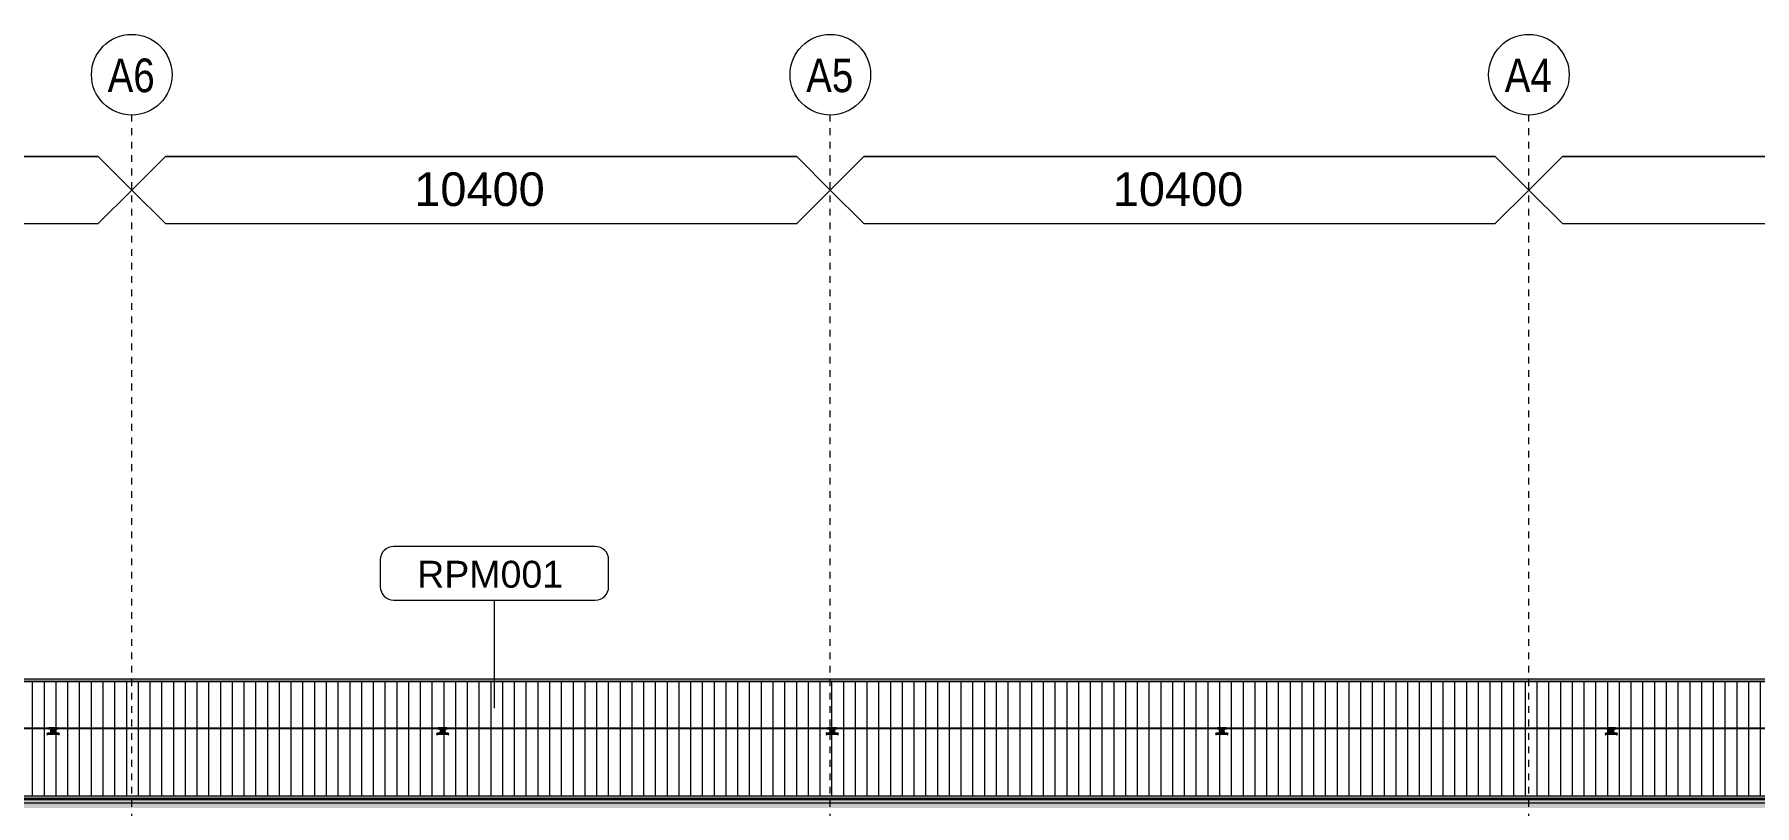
# Model space of a CAD drawing. Header units: metres. Extents: x 902 to 1205, y -4 to 36.
# Drawn here: x 971.8 to 997.41, y 15.87 to 27.34 of the extents above; entities that cross this region are included whole.
import ezdxf

# ---------------------------------------------------------------- set-up
doc = ezdxf.new("R2010")
doc.units = ezdxf.units.M
doc.linetypes.add('Grid Line', pattern=[0.021, 0.012, -0.003, 0.003, -0.003])
for name, color, linetype, lineweight in [('A-ANNO-NOTE', 131, 'Continuous', 5), ('A-DETL-GENF', 92, 'Continuous', 5), ('A-ROOF', 132, 'Continuous', 5), ('A-ROOF-IDEN', 132, 'Continuous', 5), ('A-ROOF-OTLN', 132, 'Continuous', 5), ('A-ROOF-PATT', 132, 'Continuous', 5), ('Q-SPCQ', 91, 'Continuous', 5), ('S-GRID', 1, 'Continuous', 5), ('S-GRID-IDEN', 1, 'Continuous', 5)]:
    doc.layers.add(name, color=color, linetype=linetype, lineweight=lineweight)
doc.styles.add('Arial', font='arial.ttf', dxfattribs={"height": 0.5})
doc.styles.add('Arial Narrow', font='ARIALN.TTF', dxfattribs={"height": 0.5})
doc.styles.add('Arial_1', font='arial.ttf', dxfattribs={"height": 0.4})

# ---------------------------------------------------------------- blocks, each defined once
blk = doc.blocks.new('Static Line_Sayfa_Metal Deck_Pan Mount - Up to 15 _ pitch - Max 2 Users-1845519-North - Grids A')
at = {"layer": 'Q-SPCQ'}
h = blk.add_hatch(color=256, dxfattribs=at)
h.paths.add_polyline_path([(919.955, 17.015), (925.614, 17.017), (925.614, 17.018), (925.618, 17.016), (925.621, 17.02), (919.948, 17.017), (919.95, 17.018), (919.955, 17.016)])
h.paths.add_polyline_path([(925.754, 17.015), (931.414, 17.017), (931.414, 17.018), (931.418, 17.016), (931.42, 17.02), (925.748, 17.017), (925.75, 17.018), (925.754, 17.016)])
h.paths.add_polyline_path([(931.554, 17.015), (937.213, 17.017), (937.215, 17.018), (937.218, 17.016), (937.22, 17.02), (931.547, 17.017), (931.549, 17.018), (931.554, 17.016)])
h.paths.add_polyline_path([(939.331, 17.015), (943.013, 17.017), (943.014, 17.018), (943.017, 17.016), (943.015, 17.02), (937.347, 17.017), (937.349, 17.018), (937.353, 17.016), (937.353, 17.015), (939.067, 17.015)])
h.paths.add_polyline_path([(943.148, 17.015), (943.149, 17.018), (943.153, 17.016), (943.153, 17.015), (948.812, 17.017), (948.813, 17.018), (948.817, 17.016), (948.819, 17.02), (943.146, 17.017), (943.146, 17.015)])
h.paths.add_polyline_path([(948.948, 17.015), (948.949, 17.018), (948.952, 17.016), (948.952, 17.015), (954.612, 17.017), (954.612, 17.018), (954.616, 17.016), (954.618, 17.02), (948.946, 17.017), (948.946, 17.015)])
h.paths.add_polyline_path([(955.649, 17.015), (960.411, 17.017), (960.411, 17.018), (960.416, 17.016), (960.418, 17.02), (954.745, 17.017), (954.748, 17.018), (954.752, 17.016), (954.752, 17.015), (955.123, 17.015)])
h.paths.add_polyline_path([(960.547, 17.015), (960.548, 17.018), (960.551, 17.016), (960.551, 17.015), (966.211, 17.017), (966.211, 17.018), (966.215, 17.016), (966.218, 17.02), (960.545, 17.017), (960.545, 17.015)])
h.paths.add_polyline_path([(969.073, 17.015), (972.011, 17.017), (972.011, 17.018), (972.015, 17.016), (972.017, 17.02), (966.344, 17.017), (966.347, 17.018), (966.351, 17.016), (966.351, 17.015), (968.81, 17.015)])
h.paths.add_polyline_path([(972.758, 17.015), (977.81, 17.017), (977.81, 17.018), (977.814, 17.016), (977.817, 17.02), (972.144, 17.017), (972.146, 17.018), (972.151, 17.016), (972.151, 17.015), (972.495, 17.015)])
h.paths.add_polyline_path([(981.444, 17.015), (983.61, 17.018), (983.61, 17.018), (983.614, 17.016), (983.616, 17.02), (977.943, 17.017), (977.946, 17.018), (977.95, 17.016), (977.95, 17.015), (981.181, 17.015)])
h.paths.add_polyline_path([(989.416, 17.015), (989.416, 17.02), (983.743, 17.017), (983.745, 17.018), (983.75, 17.016), (983.75, 17.015), (989.409, 17.018), (989.409, 17.018), (989.413, 17.016), (989.413, 17.015)])
h.paths.add_polyline_path([(989.545, 17.015), (989.546, 17.018), (989.549, 17.016), (989.549, 17.015), (995.209, 17.017), (995.209, 17.018), (995.213, 17.016), (995.215, 17.02), (989.543, 17.017), (989.543, 17.015)])
h.paths.add_polyline_path([(995.921, 17.015), (1001.008, 17.017), (1001.008, 17.018), (1001.013, 17.016), (1001.015, 17.02), (995.342, 17.017), (995.344, 17.018), (995.349, 17.016), (995.349, 17.015), (995.657, 17.015)])
h.paths.add_polyline_path([(1001.142, 17.015), (1001.144, 17.017), (1001.145, 17.018), (1001.148, 17.016), (1001.148, 17.015), (1006.808, 17.017), (1006.808, 17.018), (1006.812, 17.016), (1006.814, 17.02), (1001.142, 17.017), (1001.142, 17.015)])
h.paths.add_polyline_path([(1007.239, 17.015), (1012.607, 17.017), (1012.607, 17.018), (1012.612, 17.016), (1012.614, 17.02), (1006.941, 17.017), (1006.944, 17.018), (1006.948, 17.016), (1006.948, 17.015), (1006.975, 17.015)])
h = blk.add_hatch(color=256, dxfattribs=at)
h.paths.add_polyline_path([(920.116, 17.012), (925.621, 17.013), (925.618, 17.012), (925.614, 17.014), (925.614, 17.015), (919.955, 17.013), (919.954, 17.013), (919.95, 17.014), (919.948, 17.012)])
h.paths.add_polyline_path([(925.748, 17.012), (931.42, 17.013), (931.418, 17.012), (931.414, 17.014), (931.414, 17.015), (925.754, 17.013), (925.754, 17.013), (925.75, 17.014), (925.748, 17.012)])
h.paths.add_polyline_path([(931.547, 17.012), (937.22, 17.014), (937.218, 17.012), (937.213, 17.014), (937.213, 17.015), (931.554, 17.013), (931.553, 17.013), (931.549, 17.014), (931.547, 17.012)])
h.paths.add_polyline_path([(941.436, 17.012), (943.019, 17.014), (943.017, 17.012), (943.013, 17.015), (943.013, 17.015), (937.353, 17.013), (937.353, 17.013), (937.349, 17.014), (937.347, 17.012), (941.173, 17.012)])
h.paths.add_polyline_path([(943.146, 17.012), (948.819, 17.014), (948.817, 17.012), (948.812, 17.015), (948.812, 17.015), (943.153, 17.013), (943.152, 17.013), (943.148, 17.014), (943.146, 17.012)])
h.paths.add_polyline_path([(948.946, 17.012), (954.618, 17.014), (954.616, 17.012), (954.612, 17.015), (954.612, 17.015), (948.952, 17.013), (948.952, 17.013), (948.948, 17.014), (948.946, 17.012)])
h.paths.add_polyline_path([(955.649, 17.012), (960.418, 17.014), (960.416, 17.012), (960.411, 17.015), (960.411, 17.015), (954.752, 17.013), (954.751, 17.013), (954.748, 17.014), (954.745, 17.012), (955.123, 17.012)])
h.paths.add_polyline_path([(961.703, 17.012), (966.218, 17.014), (966.215, 17.012), (966.211, 17.015), (966.211, 17.015), (960.551, 17.013), (960.551, 17.013), (960.547, 17.014), (960.545, 17.012), (961.44, 17.012)])
h.paths.add_polyline_path([(969.336, 17.012), (972.017, 17.014), (972.015, 17.012), (972.011, 17.015), (972.011, 17.015), (966.351, 17.013), (966.35, 17.013), (966.347, 17.014), (966.344, 17.012), (969.073, 17.012)])
h.paths.add_polyline_path([(975.39, 17.012), (977.817, 17.014), (977.814, 17.012), (977.81, 17.015), (977.81, 17.015), (972.151, 17.013), (972.15, 17.013), (972.146, 17.014), (972.144, 17.012), (975.127, 17.012)])
h.paths.add_polyline_path([(981.444, 17.012), (983.616, 17.014), (983.614, 17.012), (983.61, 17.015), (983.61, 17.015), (977.95, 17.013), (977.948, 17.012), (977.946, 17.014), (977.943, 17.012), (981.181, 17.012)])
h.paths.add_polyline_path([(989.34, 17.012), (989.416, 17.013), (989.413, 17.012), (989.409, 17.014), (989.409, 17.015), (983.75, 17.013), (983.748, 17.012), (983.745, 17.014), (983.743, 17.012), (989.077, 17.012)])
h.paths.add_polyline_path([(989.543, 17.012), (995.215, 17.013), (995.213, 17.012), (995.209, 17.014), (995.209, 17.015), (989.549, 17.013), (989.548, 17.012), (989.545, 17.014), (989.543, 17.012)])
h.paths.add_polyline_path([(995.921, 17.012), (1001.015, 17.013), (1001.013, 17.012), (1001.008, 17.014), (1001.008, 17.015), (995.349, 17.013), (995.347, 17.012), (995.344, 17.014), (995.342, 17.012), (995.657, 17.012)])
h.paths.add_polyline_path([(1001.142, 17.012), (1006.814, 17.013), (1006.812, 17.012), (1006.808, 17.014), (1006.808, 17.015), (1001.148, 17.013), (1001.147, 17.012), (1001.144, 17.014), (1001.142, 17.012)])
h.paths.add_polyline_path([(1009.344, 17.012), (1012.614, 17.013), (1012.612, 17.012), (1012.607, 17.014), (1012.607, 17.015), (1006.948, 17.013), (1006.947, 17.013), (1006.944, 17.014), (1006.941, 17.012), (1009.081, 17.012)])
for points in [[(971.993, 16.917), (971.997, 16.931), (971.997, 16.949), (971.993, 16.935)], [(972.163, 16.932), (972.163, 16.95), (972.119, 16.95), (972.121, 16.938), (972.041, 16.94), (972.041, 16.95), (971.998, 16.95), (971.998, 16.932), (972.121, 16.932)], [(972.015, 17.012), (972.015, 17.018), (972.011, 17.018), (972.011, 17.013)], [(972.041, 17.009), (972.144, 17.01), (972.144, 17.022), (972.017, 17.022), (972.017, 17.009)], [(972.041, 16.944), (972.121, 16.944), (972.115, 16.961), (972.113, 16.977), (972.115, 16.993), (972.121, 17.009), (972.041, 17.009), (972.046, 16.993), (972.047, 16.974), (972.046, 16.961)], [(972.041, 16.938), (972.121, 16.94), (972.121, 16.944), (972.041, 16.942), (972.041, 16.939)], [(972.146, 17.012), (972.151, 17.013), (972.151, 17.018), (972.146, 17.018)], [(972.164, 16.949), (972.164, 16.931), (972.168, 16.917), (972.168, 16.935)], [(977.793, 16.917), (977.796, 16.931), (977.796, 16.949), (977.793, 16.935)], [(977.794, 16.917), (977.795, 16.917), (977.793, 16.917)], [(977.963, 16.932), (977.963, 16.95), (977.918, 16.95), (977.92, 16.938), (977.84, 16.94), (977.84, 16.95), (977.797, 16.95), (977.797, 16.932), (977.92, 16.932)], [(977.814, 17.012), (977.814, 17.018), (977.81, 17.018), (977.81, 17.013)], [(977.817, 17.01), (977.817, 17.012), (977.81, 17.01)], [(977.943, 17.009), (977.943, 17.022), (977.817, 17.022), (977.817, 17.009), (977.92, 17.009)], [(977.84, 16.944), (977.92, 16.944), (977.915, 16.961), (977.913, 16.977), (977.915, 16.993), (977.92, 17.009), (977.84, 17.009), (977.845, 16.993), (977.847, 16.974), (977.845, 16.961)], [(977.84, 16.938), (977.92, 16.94), (977.92, 16.944), (977.84, 16.942), (977.84, 16.939)], [(977.946, 17.012), (977.95, 17.013), (977.95, 17.018), (977.946, 17.018)], [(977.964, 16.949), (977.964, 16.931), (977.968, 16.917), (977.968, 16.935)], [(983.592, 16.917), (983.596, 16.931), (983.596, 16.949), (983.592, 16.935)], [(983.655, 16.932), (983.763, 16.932), (983.763, 16.95), (983.718, 16.95), (983.72, 16.938), (983.64, 16.94), (983.64, 16.95), (983.597, 16.95), (983.597, 16.932), (983.64, 16.932)], [(983.614, 17.012), (983.614, 17.018), (983.61, 17.018), (983.61, 17.013)], [(983.743, 17.009), (983.743, 17.022), (983.616, 17.022), (983.616, 17.009), (983.72, 17.009)], [(983.681, 16.944), (983.72, 16.944), (983.714, 16.961), (983.712, 16.977), (983.714, 16.993), (983.72, 17.009), (983.64, 17.009), (983.645, 16.993), (983.647, 16.974), (983.645, 16.961), (983.64, 16.944)], [(983.72, 16.938), (983.72, 16.944), (983.64, 16.942), (983.64, 16.938), (983.681, 16.938)], [(983.745, 17.012), (983.75, 17.013), (983.75, 17.018), (983.745, 17.018)], [(983.763, 16.949), (983.763, 16.931), (983.767, 16.917), (983.767, 16.935)], [(989.392, 16.917), (989.395, 16.931), (989.395, 16.949), (989.392, 16.935)], [(989.562, 16.932), (989.562, 16.95), (989.517, 16.95), (989.519, 16.938), (989.439, 16.94), (989.439, 16.95), (989.396, 16.95), (989.396, 16.932), (989.519, 16.932)], [(989.413, 17.012), (989.413, 17.018), (989.409, 17.018), (989.409, 17.013)], [(989.439, 17.009), (989.543, 17.01), (989.543, 17.022), (989.416, 17.022), (989.416, 17.009)], [(989.439, 16.944), (989.519, 16.944), (989.514, 16.961), (989.512, 16.977), (989.514, 16.993), (989.519, 17.009), (989.439, 17.009), (989.445, 16.993), (989.446, 16.974), (989.445, 16.961)], [(989.439, 16.938), (989.519, 16.94), (989.519, 16.944), (989.439, 16.942), (989.439, 16.939)], [(989.545, 17.012), (989.549, 17.013), (989.549, 17.018), (989.545, 17.018)], [(989.565, 16.917), (989.567, 16.917), (989.561, 16.929)], [(989.563, 16.949), (989.563, 16.931), (989.567, 16.917), (989.567, 16.935)], [(995.191, 16.917), (995.195, 16.931), (995.195, 16.949), (995.191, 16.935)], [(995.362, 16.932), (995.362, 16.95), (995.317, 16.95), (995.319, 16.938), (995.239, 16.94), (995.239, 16.95), (995.196, 16.95), (995.196, 16.932), (995.319, 16.932)], [(995.213, 17.012), (995.213, 17.018), (995.209, 17.018), (995.209, 17.013)], [(995.239, 17.009), (995.342, 17.01), (995.342, 17.022), (995.215, 17.022), (995.215, 17.009)], [(995.239, 16.944), (995.319, 16.944), (995.313, 16.961), (995.312, 16.977), (995.313, 16.993), (995.319, 17.009), (995.239, 17.009), (995.244, 16.993), (995.246, 16.974), (995.244, 16.961)], [(995.319, 16.938), (995.319, 16.944), (995.239, 16.942), (995.239, 16.938)], [(995.344, 17.012), (995.349, 17.013), (995.349, 17.018), (995.344, 17.018)], [(995.363, 16.949), (995.363, 16.931), (995.366, 16.917), (995.366, 16.935)]]:
    blk.add_hatch(color=256, dxfattribs=at).paths.add_polyline_path(points)
h = blk.add_hatch(color=256, dxfattribs=at)
h.paths.add_polyline_path([(972.166, 16.917), (972.168, 16.917), (972.163, 16.929)])
h.paths.add_polyline_path([(972.162, 16.93), (972.163, 16.932), (971.999, 16.93)])
h = blk.add_hatch(color=256, dxfattribs=at)
h.paths.add_polyline_path([(972.151, 17.01), (972.151, 17.012), (972.144, 17.01)])
h.paths.add_polyline_path([(972.151, 17.02), (972.151, 17.021), (972.144, 17.02)])
h = blk.add_hatch(color=256, dxfattribs=at)
h.paths.add_polyline_path([(983.592, 16.917), (983.594, 16.917), (983.596, 16.931)])
h.paths.add_polyline_path([(983.766, 16.917), (983.767, 16.917), (983.765, 16.917)])
h = blk.add_hatch(color=256, dxfattribs=at)
h.paths.add_polyline_path([(983.75, 17.01), (983.75, 17.012), (983.743, 17.01)])
h.paths.add_polyline_path([(983.75, 17.02), (983.75, 17.021), (983.743, 17.02)])
h = blk.add_hatch(color=256, dxfattribs=at)
h.paths.add_polyline_path([(989.549, 17.01), (989.549, 17.012), (989.543, 17.01)])
h.paths.add_polyline_path([(989.549, 17.02), (989.549, 17.021), (989.543, 17.02)])
h = blk.add_hatch(color=256, dxfattribs=at)
h.paths.add_polyline_path([(995.364, 16.917), (995.366, 16.917), (995.361, 16.929)])
h.paths.add_polyline_path([(995.36, 16.93), (995.362, 16.932), (995.197, 16.93)])
h = blk.add_hatch(color=256, dxfattribs=at)
h.paths.add_polyline_path([(995.349, 17.01), (995.349, 17.012), (995.342, 17.01)])
h.paths.add_polyline_path([(995.349, 17.02), (995.349, 17.021), (995.342, 17.02)])
for p, q in [((1012.678, 17.02), (919.884, 17.02)), ((919.884, 17.012), (1012.678, 17.012)), ((971.993, 16.935), (971.997, 16.949)), ((971.997, 16.931), (971.993, 16.917)), ((971.995, 16.917), (971.998, 16.929)), ((971.998, 16.945), (971.997, 16.941)), ((971.998, 16.95), (972.042, 16.95)), ((972.163, 16.932), (971.998, 16.932)), ((971.999, 16.93), (972.162, 16.93)), ((972.015, 17.022), (972.011, 17.021)), ((972.011, 17.018), (972.011, 17.021)), ((972.011, 17.01), (972.011, 17.018)), ((972.011, 17.01), (972.015, 17.009)), ((972.144, 17.022), (972.017, 17.022)), ((972.017, 17.009), (972.144, 17.009)), ((972.041, 17.009), (972.041, 17.011)), ((972.041, 17.008), (972.041, 17.009)), ((972.121, 17.009), (972.041, 17.009)), ((972.041, 17.008), (972.041, 17.008)), ((972.041, 16.946), (972.041, 16.947)), ((972.041, 16.947), (972.041, 16.945)), ((972.041, 16.944), (972.041, 16.946)), ((972.041, 16.944), (972.041, 16.938)), ((972.041, 16.938), (972.121, 16.938)), ((972.119, 16.95), (972.163, 16.95)), ((972.121, 17.011), (972.121, 17.009)), ((972.121, 17.009), (972.121, 17.008)), ((972.121, 17.008), (972.121, 17.008)), ((972.121, 16.945), (972.121, 16.947)), ((972.121, 16.947), (972.121, 16.946)), ((972.121, 16.946), (972.121, 16.944)), ((972.121, 16.938), (972.121, 16.944)), ((972.151, 17.021), (972.146, 17.022)), ((972.146, 17.009), (972.151, 17.01)), ((972.151, 17.021), (972.151, 17.018)), ((972.151, 17.018), (972.151, 17.01)), ((972.164, 16.941), (972.163, 16.945)), ((972.163, 16.929), (972.166, 16.917)), ((972.164, 16.949), (972.168, 16.935)), ((972.168, 16.917), (972.164, 16.931)), ((977.793, 16.935), (977.796, 16.949)), ((977.796, 16.931), (977.793, 16.917)), ((977.795, 16.917), (977.798, 16.929)), ((977.797, 16.945), (977.796, 16.941)), ((977.797, 16.95), (977.842, 16.95)), ((977.963, 16.932), (977.797, 16.932)), ((977.799, 16.93), (977.961, 16.93)), ((977.814, 17.022), (977.81, 17.021)), ((977.81, 17.018), (977.81, 17.021)), ((977.81, 17.01), (977.81, 17.018)), ((977.81, 17.01), (977.814, 17.009)), ((977.943, 17.022), (977.817, 17.022)), ((977.817, 17.009), (977.943, 17.009)), ((977.84, 17.009), (977.84, 17.011)), ((977.84, 17.008), (977.84, 17.009)), ((977.92, 17.009), (977.84, 17.009)), ((977.84, 17.008), (977.84, 17.008)), ((977.84, 16.946), (977.84, 16.947)), ((977.84, 16.947), (977.84, 16.945)), ((977.84, 16.944), (977.84, 16.946)), ((977.84, 16.944), (977.84, 16.938)), ((977.84, 16.938), (977.92, 16.938)), ((977.918, 16.95), (977.963, 16.95)), ((977.92, 17.011), (977.92, 17.009)), ((977.92, 17.009), (977.92, 17.008)), ((977.92, 17.008), (977.92, 17.008)), ((977.92, 16.945), (977.92, 16.947)), ((977.92, 16.947), (977.92, 16.946)), ((977.92, 16.946), (977.92, 16.944)), ((977.92, 16.938), (977.92, 16.944)), ((977.95, 17.021), (977.946, 17.022)), ((977.946, 17.009), (977.95, 17.01)), ((977.95, 17.021), (977.95, 17.018)), ((977.95, 17.018), (977.95, 17.01)), ((977.962, 16.929), (977.966, 16.917)), ((977.964, 16.941), (977.963, 16.945)), ((977.964, 16.949), (977.968, 16.935)), ((977.968, 16.917), (977.964, 16.931)), ((983.592, 16.935), (983.596, 16.949)), ((983.596, 16.931), (983.592, 16.917)), ((983.594, 16.917), (983.597, 16.929)), ((983.597, 16.945), (983.596, 16.941)), ((983.597, 16.95), (983.641, 16.95)), ((983.763, 16.932), (983.597, 16.932)), ((983.598, 16.93), (983.761, 16.93)), ((983.614, 17.022), (983.61, 17.021)), ((983.61, 17.018), (983.61, 17.021)), ((983.61, 17.01), (983.61, 17.018)), ((983.61, 17.01), (983.614, 17.009)), ((983.743, 17.022), (983.616, 17.022)), ((983.616, 17.009), (983.743, 17.009)), ((983.64, 17.009), (983.64, 17.011)), ((983.64, 17.008), (983.64, 17.009)), ((983.72, 17.009), (983.64, 17.009)), ((983.64, 17.008), (983.64, 17.008)), ((983.64, 16.946), (983.64, 16.947)), ((983.64, 16.947), (983.64, 16.945)), ((983.64, 16.944), (983.64, 16.946)), ((983.64, 16.944), (983.64, 16.938)), ((983.64, 16.938), (983.72, 16.938)), ((983.718, 16.95), (983.763, 16.95)), ((983.72, 17.011), (983.72, 17.009)), ((983.72, 17.009), (983.72, 17.008)), ((983.72, 17.008), (983.72, 17.008)), ((983.72, 16.945), (983.72, 16.947)), ((983.72, 16.947), (983.72, 16.946)), ((983.72, 16.946), (983.72, 16.944)), ((983.72, 16.938), (983.72, 16.944)), ((983.75, 17.021), (983.745, 17.022)), ((983.745, 17.009), (983.75, 17.01)), ((983.75, 17.021), (983.75, 17.018)), ((983.75, 17.018), (983.75, 17.01)), ((983.762, 16.929), (983.765, 16.917)), ((983.763, 16.949), (983.767, 16.935)), ((983.763, 16.941), (983.763, 16.945)), ((983.767, 16.917), (983.763, 16.931)), ((989.392, 16.935), (989.395, 16.949)), ((989.395, 16.931), (989.392, 16.917)), ((989.394, 16.917), (989.397, 16.929)), ((989.396, 16.945), (989.395, 16.941)), ((989.396, 16.95), (989.441, 16.95)), ((989.562, 16.932), (989.396, 16.932)), ((989.398, 16.93), (989.561, 16.93)), ((989.413, 17.022), (989.409, 17.021)), ((989.409, 17.018), (989.409, 17.021)), ((989.409, 17.01), (989.409, 17.018)), ((989.409, 17.01), (989.413, 17.009)), ((989.543, 17.022), (989.416, 17.022)), ((989.416, 17.009), (989.543, 17.009)), ((989.439, 17.009), (989.439, 17.011)), ((989.439, 17.008), (989.439, 17.009)), ((989.519, 17.009), (989.439, 17.009)), ((989.439, 17.008), (989.439, 17.008)), ((989.439, 16.946), (989.439, 16.947)), ((989.439, 16.947), (989.439, 16.945)), ((989.439, 16.944), (989.439, 16.946)), ((989.439, 16.944), (989.439, 16.938)), ((989.439, 16.938), (989.519, 16.938)), ((989.517, 16.95), (989.562, 16.95)), ((989.519, 17.011), (989.519, 17.009)), ((989.519, 17.009), (989.519, 17.008)), ((989.519, 17.008), (989.519, 17.008)), ((989.519, 16.945), (989.519, 16.947)), ((989.519, 16.947), (989.519, 16.946)), ((989.519, 16.946), (989.519, 16.944)), ((989.519, 16.938), (989.519, 16.944)), ((989.549, 17.021), (989.545, 17.022)), ((989.545, 17.009), (989.549, 17.01)), ((989.549, 17.021), (989.549, 17.018)), ((989.549, 17.018), (989.549, 17.01)), ((989.561, 16.929), (989.565, 16.917)), ((989.563, 16.941), (989.562, 16.945)), ((989.563, 16.949), (989.567, 16.935)), ((989.567, 16.917), (989.563, 16.931)), ((995.191, 16.935), (995.195, 16.949)), ((995.195, 16.931), (995.191, 16.917)), ((995.193, 16.917), (995.196, 16.929)), ((995.196, 16.945), (995.195, 16.941)), ((995.196, 16.95), (995.24, 16.95)), ((995.362, 16.932), (995.196, 16.932)), ((995.197, 16.93), (995.36, 16.93)), ((995.213, 17.022), (995.209, 17.021)), ((995.209, 17.018), (995.209, 17.021)), ((995.209, 17.01), (995.209, 17.018)), ((995.209, 17.01), (995.213, 17.009)), ((995.342, 17.022), (995.215, 17.022)), ((995.215, 17.009), (995.342, 17.009)), ((995.239, 17.009), (995.239, 17.011)), ((995.239, 17.008), (995.239, 17.009)), ((995.319, 17.009), (995.239, 17.009)), ((995.239, 17.008), (995.239, 17.008)), ((995.239, 16.946), (995.239, 16.947)), ((995.239, 16.947), (995.239, 16.945)), ((995.239, 16.944), (995.239, 16.946)), ((995.239, 16.944), (995.239, 16.938)), ((995.239, 16.938), (995.319, 16.938)), ((995.317, 16.95), (995.362, 16.95)), ((995.319, 17.011), (995.319, 17.009)), ((995.319, 17.009), (995.319, 17.008)), ((995.319, 17.008), (995.319, 17.008)), ((995.319, 16.945), (995.319, 16.947)), ((995.319, 16.947), (995.319, 16.946)), ((995.319, 16.946), (995.319, 16.944)), ((995.319, 16.938), (995.319, 16.944)), ((995.349, 17.021), (995.344, 17.022)), ((995.344, 17.009), (995.349, 17.01)), ((995.349, 17.021), (995.349, 17.018)), ((995.349, 17.018), (995.349, 17.01)), ((995.361, 16.929), (995.364, 16.917)), ((995.363, 16.941), (995.362, 16.945)), ((995.363, 16.949), (995.366, 16.935)), ((995.366, 16.917), (995.363, 16.931))]:
    blk.add_line(p, q, dxfattribs=at)
at = {"layer": 'Q-SPCQ', "flags": 128}
for points in [[(972.015, 17.022), (972.015, 17.022), (972.016, 17.022), (972.016, 17.022), (972.016, 17.022), (972.017, 17.022), (972.017, 17.022)], [(972.017, 17.009), (972.017, 17.009), (972.016, 17.009), (972.016, 17.009), (972.016, 17.009), (972.015, 17.009), (972.015, 17.009)], [(972.144, 17.022), (972.144, 17.022), (972.145, 17.022), (972.145, 17.022), (972.146, 17.022), (972.146, 17.022), (972.146, 17.022)], [(972.146, 17.009), (972.146, 17.009), (972.145, 17.009), (972.145, 17.009), (972.145, 17.009), (972.144, 17.009), (972.144, 17.009)], [(977.814, 17.022), (977.815, 17.022), (977.815, 17.022), (977.816, 17.022), (977.816, 17.022), (977.816, 17.022), (977.817, 17.022)], [(977.817, 17.009), (977.816, 17.009), (977.816, 17.009), (977.815, 17.009), (977.815, 17.009), (977.815, 17.009), (977.814, 17.009)], [(977.943, 17.022), (977.944, 17.022), (977.944, 17.022), (977.945, 17.022), (977.945, 17.022), (977.945, 17.022), (977.946, 17.022)], [(977.946, 17.009), (977.945, 17.009), (977.945, 17.009), (977.945, 17.009), (977.944, 17.009), (977.944, 17.009), (977.943, 17.009)], [(983.614, 17.022), (983.614, 17.022), (983.615, 17.022), (983.615, 17.022), (983.616, 17.022), (983.616, 17.022), (983.616, 17.022)], [(983.616, 17.009), (983.616, 17.009), (983.615, 17.009), (983.615, 17.009), (983.615, 17.009), (983.614, 17.009), (983.614, 17.009)], [(983.743, 17.022), (983.743, 17.022), (983.744, 17.022), (983.744, 17.022), (983.745, 17.022), (983.745, 17.022), (983.745, 17.022)], [(983.745, 17.009), (983.745, 17.009), (983.745, 17.009), (983.744, 17.009), (983.744, 17.009), (983.743, 17.009), (983.743, 17.009)], [(989.413, 17.022), (989.414, 17.022), (989.414, 17.022), (989.415, 17.022), (989.415, 17.022), (989.415, 17.022), (989.416, 17.022)], [(989.416, 17.009), (989.415, 17.009), (989.415, 17.009), (989.415, 17.009), (989.414, 17.009), (989.414, 17.009), (989.413, 17.009)], [(989.543, 17.022), (989.543, 17.022), (989.543, 17.022), (989.544, 17.022), (989.544, 17.022), (989.545, 17.022), (989.545, 17.022)], [(989.545, 17.009), (989.545, 17.009), (989.544, 17.009), (989.544, 17.009), (989.543, 17.009), (989.543, 17.009), (989.543, 17.009)], [(995.213, 17.022), (995.213, 17.022), (995.214, 17.022), (995.214, 17.022), (995.215, 17.022), (995.215, 17.022), (995.215, 17.022)], [(995.215, 17.009), (995.215, 17.009), (995.215, 17.009), (995.214, 17.009), (995.214, 17.009), (995.213, 17.009), (995.213, 17.009)], [(995.342, 17.022), (995.343, 17.022), (995.343, 17.022), (995.343, 17.022), (995.344, 17.022), (995.344, 17.022), (995.344, 17.022)], [(995.344, 17.009), (995.344, 17.009), (995.344, 17.009), (995.343, 17.009), (995.343, 17.009), (995.342, 17.009), (995.342, 17.009)]]:
    blk.add_lwpolyline(points, dxfattribs=at)
at = {"layer": 'Q-SPCQ'}
for centre, major_axis, start_param, end_param in [((971.998, 16.949), (0.001, 0), 1.570796, 2.889433), ((971.998, 16.931), (0.001, 0), 1.570796, 2.889433), ((971.999, 16.929), (0.001, 0), 1.570796, 2.889433), ((971.978, 16.977), (0.07, 0), 5.824402, 6.741968), ((971.978, 16.977), (0.07, 0), 0.280768, 0.458783), ((971.978, 16.977), (0.07, 0), 5.824402, 6.053794), ((972.183, 16.977), (0.07, 0), 2.68281, 3.600375), ((972.183, 16.977), (0.07, 0), 3.370984, 3.600375), ((972.183, 16.977), (0.07, 0), 2.68281, 2.860824), ((972.162, 16.929), (0.001, 0), 0.252159, 1.570796), ((972.163, 16.949), (0.001, 0), 0.252159, 1.570796), ((972.163, 16.931), (0.001, 0), 0.252159, 1.570796), ((977.797, 16.949), (0.001, 0), 1.570796, 2.889433), ((977.797, 16.931), (0.001, 0), 1.570796, 2.889433), ((977.799, 16.929), (0.001, 0), 1.570796, 2.889433), ((977.777, 16.977), (0.07, 0), 5.824402, 6.741968), ((977.777, 16.977), (0.07, 0), 0.280768, 0.458783), ((977.777, 16.977), (0.07, 0), 5.824402, 6.053794), ((977.983, 16.977), (0.07, 0), 2.68281, 3.600375), ((977.983, 16.977), (0.07, 0), 3.370984, 3.600375), ((977.983, 16.977), (0.07, 0), 2.68281, 2.860824), ((977.961, 16.929), (0.001, 0), 0.252159, 1.570796), ((977.963, 16.949), (0.001, 0), 0.252159, 1.570796), ((977.963, 16.931), (0.001, 0), 0.252159, 1.570796), ((983.597, 16.949), (-0.001, 0), 4.712389, 6.031026), ((983.597, 16.931), (0.001, 0), 1.570796, 2.889433), ((983.598, 16.929), (0.001, 0), 1.570796, 2.889433), ((983.577, 16.977), (0.07, 0), 5.824402, 6.741968), ((983.577, 16.977), (0.07, 0), 0.280768, 0.458783), ((983.577, 16.977), (0.07, 0), 5.824402, 6.053794), ((983.782, 16.977), (0.07, 0), 2.68281, 3.600375), ((983.782, 16.977), (0.07, 0), 3.370984, 3.600375), ((983.782, 16.977), (0.07, 0), 2.68281, 2.860824), ((983.761, 16.929), (0.001, 0), 0.252159, 1.570796), ((983.763, 16.949), (0.001, 0), 0.252159, 1.570796), ((983.763, 16.931), (0.001, 0), 0.252159, 1.570796), ((989.396, 16.949), (0.001, 0), 1.570796, 2.889433), ((989.396, 16.931), (0.001, 0), 1.570796, 2.889433), ((989.398, 16.929), (0.001, 0), 1.570796, 2.889433), ((989.376, 16.977), (0.07, 0), 5.824402, 6.741968), ((989.376, 16.977), (0.07, 0), 0.280768, 0.458783), ((989.376, 16.977), (0.07, 0), 5.824402, 6.053794), ((989.582, 16.977), (0.07, 0), 2.68281, 3.600375), ((989.582, 16.977), (0.07, 0), 3.370984, 3.600375), ((989.582, 16.977), (0.07, 0), 2.68281, 2.860824), ((989.561, 16.929), (0.001, 0), 0.252159, 1.570796), ((989.562, 16.949), (0.001, 0), 0.252159, 1.570796), ((989.562, 16.931), (-0.001, 0), 3.393752, 4.712389), ((995.196, 16.949), (0.001, 0), 1.570796, 2.889433), ((995.196, 16.931), (0.001, 0), 1.570796, 2.889433), ((995.197, 16.929), (0.001, 0), 1.570796, 2.889433), ((995.176, 16.977), (0.07, 0), 5.824402, 6.741968), ((995.176, 16.977), (0.07, 0), 0.280768, 0.458783), ((995.176, 16.977), (0.07, 0), 5.824402, 6.053794), ((995.382, 16.977), (0.07, 0), 2.68281, 3.600375), ((995.382, 16.977), (0.07, 0), 3.370984, 3.600375), ((995.382, 16.977), (0.07, 0), 2.68281, 2.860824), ((995.36, 16.929), (0.001, 0), 0.252159, 1.570796), ((995.362, 16.949), (0.001, 0), 0.252159, 1.570796), ((995.362, 16.931), (0.001, 0), 0.252159, 1.570796)]:
    blk.add_ellipse(centre, major_axis=major_axis, ratio=0.996195, start_param=start_param, end_param=end_param, dxfattribs=at)
blk = doc.blocks.new('Ridge Capping - Ridge Capping-1882401-North - Grids A')
at = {"layer": 'A-ROOF'}
for points in [[(913.554, 17.72), (1024.477, 17.72), (1024.477, 17.746), (913.554, 17.746)], [(1024.467, 17.716), (1024.469, 17.717), (1024.477, 17.72), (913.554, 17.72), (913.559, 17.716), (1023.558, 17.716)]]:
    blk.add_hatch(color=256, dxfattribs=at).paths.add_polyline_path(points)
for p, q in [((1024.477, 17.746), (913.554, 17.746)), ((913.554, 17.72), (1024.477, 17.72)), ((913.559, 17.716), (1024.467, 17.716))]:
    blk.add_line(p, q, dxfattribs=at)
blk = doc.blocks.new('Dimension - Grids _2D_ - 1-200-1063965-North - Grids A')
at = {"layer": 'A-DETL-GENF'}
for p, q in [((913.751, 25.527), (913.251, 25.027)), ((913.251, 25.027), (913.751, 25.527)), ((922.751, 25.527), (913.751, 25.527)), ((913.751, 25.527), (922.751, 25.527)), ((923.251, 25.027), (922.751, 25.527)), ((923.251, 25.027), (922.751, 25.527)), ((913.251, 25.027), (913.751, 24.527)), ((913.251, 25.027), (913.751, 24.527)), ((922.751, 24.527), (923.251, 25.027)), ((923.251, 25.027), (922.751, 24.527)), ((913.751, 24.527), (922.751, 24.527)), ((913.751, 24.527), (922.751, 24.527))]:
    blk.add_line(p, q, dxfattribs=at)
blk = doc.blocks.new('Dimension - Grids _2D_ - 1-200-1063973-North - Grids A')
at = {"layer": 'A-DETL-GENF'}
for p, q in [((973.751, 25.527), (973.251, 25.027)), ((973.251, 25.027), (973.751, 25.527)), ((983.151, 25.527), (973.751, 25.527)), ((973.751, 25.527), (983.151, 25.527)), ((983.651, 25.027), (983.151, 25.527)), ((983.651, 25.027), (983.151, 25.527)), ((973.251, 25.027), (973.751, 24.527)), ((973.251, 25.027), (973.751, 24.527)), ((983.151, 24.527), (983.651, 25.027)), ((983.651, 25.027), (983.151, 24.527)), ((973.751, 24.527), (983.151, 24.527)), ((973.751, 24.527), (983.151, 24.527))]:
    blk.add_line(p, q, dxfattribs=at)
blk = doc.blocks.new('Grid - A1-3055139-North - Grids A')
at = {"layer": 'S-GRID-IDEN'}
blk.add_circle((1014.851, 26.743), 0.6, dxfattribs=at)
blk = doc.blocks.new('Roof Tag - Roof Tag 17W-1080807-North - Grids A')
at = {"layer": 'A-ROOF-IDEN'}
for p, q in [((980.151, 19.724), (977.151, 19.724)), ((976.951, 19.524), (976.951, 19.124)), ((980.351, 19.124), (980.351, 19.524)), ((977.151, 18.924), (980.151, 18.924))]:
    blk.add_line(p, q, dxfattribs=at)
for centre, start, end in [((977.151, 19.524), 90, 180), ((980.151, 19.524), 0, 90), ((977.151, 19.124), 180, 270), ((980.151, 19.124), 270, 0)]:
    blk.add_arc(centre, 0.2, start, end, dxfattribs=at)

msp = doc.modelspace()

# ---------------------------------------------------------------- hatches: boundary and pattern name
at = {"layer": 'A-ROOF'}
msp.add_hatch(color=256, dxfattribs=at).paths.add_polyline_path([(997.237, 15.971), (1024.792, 15.971), (1024.792, 16.011), (913.035, 16.011), (913.035, 15.971), (995.131, 15.971)])
h = msp.add_hatch(color=256, dxfattribs=at)
h.paths.add_polyline_path([(974.074, 15.954), (1024.792, 15.956), (1024.792, 15.971), (913.356, 15.971), (913.356, 15.954), (973.548, 15.954)])
h.paths.add_polyline_path([(913.244, 15.954), (913.251, 15.954), (913.251, 15.971), (913.035, 15.971), (913.035, 15.954)])
at = {"layer": 'A-ROOF-OTLN'}
h = msp.add_hatch(color=256, dxfattribs=at)
h.paths.add_polyline_path([(976.18, 15.904), (1024.48, 15.904), (1024.48, 15.954), (913.356, 15.952), (913.356, 15.904), (974.074, 15.904)])
h.paths.add_polyline_path([(913.251, 15.904), (913.251, 15.954), (913.035, 15.954), (913.035, 15.904), (913.244, 15.904)])
msp.add_hatch(color=256, dxfattribs=at).paths.add_polyline_path([(913.051, 15.763), (913.051, 15.83), (1024.48, 15.83), (1024.48, 15.904), (913.035, 15.904), (913.035, 15.763)])
at = {"layer": 'A-ROOF-PATT'}
h = msp.add_hatch(dxfattribs=at)
h.set_pattern_fill('FP_130', color=256, style=0, pattern_type=2)
h.set_pattern_definition([(90, (0, 413.494), (-0.175, 1e-17), [])])
h.paths.add_polyline_path([(1024.792, 16.011), (1024.792, 16.012), (1024.507, 16.017), (1024.49, 16.012), (1024.48, 16.012), (1024.469, 17.716), (913.559, 17.716), (913.559, 16.132), (913.552, 16.131), (913.552, 16.016), (913.547, 16.016), (913.542, 16.02), (913.141, 16.011), (1024.61, 16.011)])
h.paths.add_polyline_path([(914.129, 17.014), (914.133, 17.013), (914.132, 17.004), (914.131, 17.009)])
h.paths.add_polyline_path([(914.125, 17.012), (914.129, 17.014), (914.129, 17.006), (914.125, 17.012)])
h.paths.add_polyline_path([(1017.857, 17.003), (1017.868, 17.002), (1017.861, 17.002)])
h.paths.add_polyline_path([(1015.013, 17.004), (1015.013, 17.006), (1015.004, 17.006)])
h.paths.add_polyline_path([(1013.891, 17.008), (1013.387, 17.011), (1013.381, 17.01), (1013.363, 17.01), (1013.329, 17.01), (1012.741, 17.01), (1012.741, 17.009), (1012.717, 17.009), (1012.712, 16.993), (1012.711, 16.974), (1012.712, 16.961), (1012.717, 16.95), (1012.76, 16.95), (1012.759, 16.93), (1012.595, 16.932), (1012.595, 16.95), (1012.639, 16.95), (1012.643, 16.961), (1012.645, 16.977), (1012.643, 16.993), (1012.637, 17.009), (1012.607, 17.01), (1012.607, 17.012), (1006.941, 17.01), (1006.941, 17.009), (1006.918, 17.009), (1006.912, 16.993), (1006.911, 16.974), (1006.912, 16.961), (1006.918, 16.95), (1006.961, 16.95), (1006.959, 16.93), (1006.795, 16.932), (1006.795, 16.95), (1006.84, 16.95), (1006.843, 16.961), (1006.845, 16.977), (1006.843, 16.993), (1006.838, 17.009), (1006.808, 17.01), (1006.808, 17.012), (1001.142, 17.01), (1001.142, 17.009), (1001.118, 17.009), (1001.113, 16.993), (1001.111, 16.974), (1001.113, 16.961), (1001.118, 16.95), (1001.161, 16.95), (1001.16, 16.93), (1000.995, 16.932), (1000.995, 16.95), (1001.04, 16.95), (1001.044, 16.961), (1001.046, 16.977), (1001.044, 16.993), (1001.038, 17.009), (1001.008, 17.01), (1001.008, 17.012), (995.342, 17.01), (995.342, 17.009), (995.319, 17.009), (995.313, 16.993), (995.312, 16.974), (995.313, 16.961), (995.319, 16.95), (995.362, 16.95), (995.36, 16.93), (995.196, 16.932), (995.196, 16.95), (995.24, 16.95), (995.244, 16.961), (995.246, 16.977), (995.244, 16.993), (995.239, 17.009), (995.209, 17.01), (995.209, 17.012), (989.543, 17.01), (989.543, 17.009), (989.519, 17.009), (989.514, 16.993), (989.512, 16.974), (989.514, 16.961), (989.519, 16.95), (989.562, 16.95), (989.561, 16.93), (989.396, 16.932), (989.396, 16.95), (989.441, 16.95), (989.445, 16.961), (989.446, 16.977), (989.445, 16.993), (989.439, 17.009), (989.409, 17.01), (989.409, 17.012), (983.743, 17.01), (983.743, 17.009), (983.72, 17.009), (983.714, 16.993), (983.713, 16.974), (983.714, 16.961), (983.72, 16.95), (983.763, 16.95), (983.761, 16.93), (983.597, 16.932), (983.597, 16.95), (983.641, 16.95), (983.645, 16.961), (983.647, 16.977), (983.645, 16.993), (983.64, 17.009), (983.61, 17.01), (983.61, 17.012), (977.943, 17.01), (977.943, 17.009), (977.92, 17.009), (977.915, 16.993), (977.913, 16.974), (977.915, 16.961), (977.92, 16.95), (977.963, 16.95), (977.961, 16.93), (977.797, 16.932), (977.797, 16.95), (977.842, 16.95), (977.845, 16.961), (977.847, 16.977), (977.845, 16.993), (977.84, 17.009), (977.81, 17.01), (977.81, 17.012), (972.144, 17.01), (972.144, 17.009), (972.121, 17.009), (972.114, 16.982), (972.114, 16.974), (972.115, 16.961), (972.121, 16.95), (972.163, 16.95), (972.162, 16.93), (971.998, 16.932), (971.998, 16.95), (972.042, 16.95), (972.046, 16.961), (972.047, 16.981), (972.046, 16.993), (972.041, 17.009), (972.011, 17.01), (972.011, 17.012), (966.344, 17.01), (966.344, 17.009), (966.321, 17.009), (966.316, 16.993), (966.314, 16.974), (966.316, 16.961), (966.321, 16.95), (966.364, 16.95), (966.362, 16.93), (966.198, 16.932), (966.198, 16.95), (966.243, 16.95), (966.246, 16.961), (966.248, 16.977), (966.246, 16.993), (966.241, 17.009), (966.211, 17.01), (966.211, 17.012), (960.545, 17.01), (960.545, 17.009), (960.521, 17.009), (960.516, 16.993), (960.515, 16.974), (960.516, 16.961), (960.521, 16.95), (960.564, 16.95), (960.563, 16.93), (960.399, 16.932), (960.399, 16.95), (960.443, 16.95), (960.447, 16.961), (960.449, 16.977), (960.447, 16.993), (960.441, 17.009), (960.411, 17.01), (960.411, 17.012), (954.745, 17.01), (954.745, 17.009), (954.722, 17.009), (954.716, 16.993), (954.715, 16.974), (954.716, 16.961), (954.722, 16.95), (954.765, 16.95), (954.763, 16.93), (954.599, 16.932), (954.599, 16.95), (954.644, 16.95), (954.647, 16.961), (954.649, 16.977), (954.647, 16.993), (954.642, 17.009), (954.612, 17.01), (954.612, 17.012), (948.946, 17.01), (948.946, 17.009), (948.922, 17.009), (948.917, 16.993), (948.915, 16.974), (948.917, 16.961), (948.922, 16.95), (948.965, 16.95), (948.964, 16.93), (948.799, 16.932), (948.799, 16.95), (948.844, 16.95), (948.848, 16.961), (948.85, 16.977), (948.848, 16.993), (948.842, 17.009), (948.812, 17.01), (948.812, 17.012), (943.146, 17.01), (943.146, 17.009), (943.123, 17.009), (943.117, 16.993), (943.116, 16.974), (943.117, 16.961), (943.123, 16.95), (943.166, 16.95), (943.164, 16.93), (943, 16.932), (943, 16.95), (943.044, 16.95), (943.048, 16.961), (943.05, 16.977), (943.048, 16.993), (943.043, 17.009), (943.013, 17.01), (943.013, 17.012), (937.347, 17.01), (937.347, 17.009), (937.323, 17.009), (937.318, 16.993), (937.316, 16.974), (937.318, 16.961), (937.323, 16.95), (937.366, 16.95), (937.365, 16.93), (937.2, 16.932), (937.2, 16.95), (937.245, 16.95), (937.249, 16.961), (937.25, 16.977), (937.249, 16.993), (937.243, 17.009), (937.213, 17.01), (937.213, 17.012), (931.547, 17.01), (931.547, 17.009), (931.524, 17.009), (931.518, 16.993), (931.517, 16.974), (931.518, 16.961), (931.524, 16.95), (931.567, 16.95), (931.565, 16.93), (931.401, 16.932), (931.401, 16.95), (931.445, 16.95), (931.449, 16.961), (931.451, 16.977), (931.449, 16.993), (931.444, 17.009), (931.414, 17.01), (931.414, 17.012), (925.748, 17.01), (925.748, 17.009), (925.724, 17.009), (925.719, 16.993), (925.717, 16.974), (925.719, 16.961), (925.724, 16.95), (925.767, 16.95), (925.765, 16.93), (925.601, 16.932), (925.601, 16.95), (925.646, 16.95), (925.65, 16.961), (925.651, 16.977), (925.65, 16.993), (925.644, 17.009), (925.614, 17.01), (925.614, 17.012), (919.948, 17.01), (919.948, 17.009), (919.925, 17.009), (919.919, 16.993), (919.918, 16.974), (919.919, 16.961), (919.925, 16.95), (919.967, 16.95), (919.966, 16.93), (919.802, 16.932), (919.802, 16.95), (919.846, 16.95), (919.85, 16.961), (919.852, 16.977), (919.85, 16.993), (919.845, 17.009), (919.815, 17.01), (919.815, 17.012), (919.615, 17.011), (919.391, 17.01), (919.368, 17.01), (919.345, 17.011), (919.21, 17.01), (919.188, 17.009), (918.02, 17.005), (916.525, 17.002), (916.514, 17.001), (916.435, 17.001), (916.402, 17), (915.75, 16.998), (915.516, 16.998), (915.492, 16.997), (915.076, 16.996), (915.02, 16.996), (914.841, 16.996), (914.835, 16.996), (914.818, 16.996), (914.784, 16.995), (914.15, 16.993), (914.15, 16.947), (914.361, 16.947), (914.361, 16.918), (913.809, 16.918), (913.809, 16.947), (914.02, 16.948), (914.02, 16.95), (914.03, 16.966), (914.125, 17.012), (914.127, 16.991), (914.132, 16.989), (914.138, 16.991), (914.145, 16.994), (914.132, 16.997), (914.136, 17), (914.14, 17.002), (914.145, 17.008), (914.151, 17.001), (914.177, 17.001), (914.211, 17), (914.331, 17.001), (914.547, 17.002), (914.715, 17.003), (919.217, 17.016), (919.266, 17.017), (919.334, 17.017), (919.458, 17.018), (919.821, 17.021), (919.821, 17.022), (919.955, 17.021), (919.955, 17.02), (925.621, 17.021), (925.621, 17.022), (925.754, 17.021), (925.754, 17.02), (931.42, 17.021), (931.42, 17.022), (931.554, 17.021), (931.554, 17.02), (937.22, 17.021), (937.22, 17.022), (937.353, 17.021), (937.353, 17.02), (943.019, 17.021), (943.019, 17.022), (943.153, 17.021), (943.153, 17.02), (948.819, 17.021), (948.819, 17.022), (948.952, 17.021), (948.952, 17.02), (954.618, 17.021), (954.618, 17.022), (954.752, 17.021), (954.752, 17.02), (960.418, 17.021), (960.418, 17.022), (960.551, 17.021), (960.551, 17.02), (966.218, 17.021), (966.218, 17.022), (966.351, 17.021), (966.351, 17.02), (972.017, 17.021), (972.017, 17.022), (972.151, 17.021), (972.151, 17.02), (977.817, 17.021), (977.817, 17.022), (977.95, 17.021), (977.95, 17.02), (983.616, 17.021), (983.616, 17.022), (983.75, 17.021), (983.75, 17.02), (989.416, 17.021), (989.416, 17.022), (989.549, 17.021), (989.549, 17.02), (995.215, 17.021), (995.215, 17.022), (995.349, 17.021), (995.349, 17.02), (1001.015, 17.021), (1001.015, 17.022), (1001.148, 17.021), (1001.148, 17.02), (1006.814, 17.021), (1006.814, 17.022), (1006.948, 17.021), (1006.948, 17.02), (1012.614, 17.021), (1012.614, 17.022), (1012.747, 17.021), (1012.747, 17.019), (1012.876, 17.019), (1013.092, 17.018), (1013.26, 17.018), (1017.621, 17.002), (1017.649, 17.003), (1018.413, 17.001), (1018.417, 17.008), (1018.426, 17.013), (1018.435, 17.013), (1018.438, 17.012), (1018.535, 16.964), (1018.542, 16.947), (1018.753, 16.947), (1018.753, 16.918), (1018.201, 16.918), (1018.201, 16.947), (1018.412, 16.948), (1018.411, 16.994), (1018.351, 16.993), (1018.16, 16.994), (1017.93, 16.995), (1017.899, 16.995), (1017.418, 16.996), (1017.328, 16.996), (1016.475, 17), (1016.407, 17), (1016.362, 17), (1015.815, 17.002), (1015.814, 17.003), (1015.756, 17.002), (1015.661, 17.002), (1015.612, 17.002), (1013.897, 17.008)])
h.paths.add_polyline_path([(1012.59, 16.917), (1012.59, 16.935), (1012.594, 16.949), (1012.592, 16.917)])
h.paths.add_polyline_path([(1012.765, 16.917), (1012.763, 16.917), (1012.761, 16.932), (1012.761, 16.949), (1012.765, 16.929)])
h.paths.add_polyline_path([(1006.965, 16.917), (1006.963, 16.917), (1006.962, 16.932), (1006.962, 16.949), (1006.965, 16.929)])
h.paths.add_polyline_path([(977.968, 16.917), (977.966, 16.917), (977.964, 16.932), (977.964, 16.949), (977.968, 16.929)])
h.paths.add_polyline_path([(983.592, 16.917), (983.592, 16.935), (983.596, 16.949), (983.594, 16.917)])
h.paths.add_polyline_path([(1001.166, 16.917), (1001.164, 16.917), (1001.162, 16.932), (1001.162, 16.949), (1001.166, 16.929)])
h.paths.add_polyline_path([(1000.991, 16.917), (1000.991, 16.935), (1000.994, 16.949), (1000.993, 16.917)])
h.paths.add_polyline_path([(966.196, 16.917), (966.193, 16.917), (966.193, 16.935), (966.197, 16.949), (966.197, 16.923)])
h.paths.add_polyline_path([(995.364, 16.917), (995.363, 16.932), (995.363, 16.949), (995.366, 16.929), (995.366, 16.917)])
h.paths.add_polyline_path([(942.995, 16.917), (942.995, 16.935), (942.999, 16.949), (942.997, 16.917)])
h.paths.add_polyline_path([(989.392, 16.917), (989.392, 16.935), (989.395, 16.949), (989.394, 16.917)])
h.paths.add_polyline_path([(989.567, 16.917), (989.565, 16.917), (989.563, 16.932), (989.563, 16.949), (989.567, 16.929)])
h.paths.add_polyline_path([(972.166, 16.917), (972.164, 16.932), (972.164, 16.949), (972.168, 16.929), (972.168, 16.917)])
h.paths.add_polyline_path([(1006.792, 16.917), (1006.79, 16.917), (1006.79, 16.935), (1006.794, 16.949), (1006.794, 16.923)])
h.paths.add_polyline_path([(966.366, 16.917), (966.365, 16.932), (966.365, 16.949), (966.369, 16.929), (966.369, 16.917)])
h.paths.add_polyline_path([(937.196, 16.917), (937.196, 16.935), (937.199, 16.949), (937.198, 16.917)])
h.paths.add_polyline_path([(948.97, 16.917), (948.968, 16.917), (948.966, 16.932), (948.966, 16.949), (948.97, 16.929)])
h.paths.add_polyline_path([(971.995, 16.917), (971.993, 16.917), (971.993, 16.935), (971.997, 16.949), (971.997, 16.923)])
h.paths.add_polyline_path([(977.795, 16.917), (977.793, 16.917), (977.793, 16.935), (977.796, 16.949), (977.796, 16.923)])
h.paths.add_polyline_path([(983.765, 16.917), (983.763, 16.932), (983.763, 16.949), (983.767, 16.929), (983.767, 16.917)])
h.paths.add_polyline_path([(960.569, 16.917), (960.567, 16.917), (960.565, 16.932), (960.565, 16.949), (960.569, 16.929)])
h.paths.add_polyline_path([(954.767, 16.917), (954.766, 16.932), (954.766, 16.949), (954.769, 16.929), (954.769, 16.917)])
h.paths.add_polyline_path([(960.394, 16.917), (960.394, 16.935), (960.398, 16.949), (960.396, 16.917)])
h.paths.add_polyline_path([(954.596, 16.917), (954.594, 16.917), (954.597, 16.944), (954.598, 16.949), (954.597, 16.918)])
h.paths.add_polyline_path([(925.772, 16.917), (925.77, 16.917), (925.768, 16.932), (925.768, 16.949), (925.772, 16.929)])
h.paths.add_polyline_path([(937.369, 16.917), (937.367, 16.932), (937.367, 16.949), (937.371, 16.929), (937.371, 16.917)])
h.paths.add_polyline_path([(943.168, 16.917), (943.167, 16.932), (943.167, 16.949), (943.17, 16.929), (943.17, 16.917)])
h.paths.add_polyline_path([(995.193, 16.917), (995.191, 16.917), (995.191, 16.935), (995.195, 16.949), (995.195, 16.923)])
h.paths.add_polyline_path([(931.396, 16.917), (931.396, 16.935), (931.4, 16.949), (931.398, 16.917)])
h.paths.add_polyline_path([(919.799, 16.917), (919.797, 16.917), (919.797, 16.935), (919.801, 16.949), (919.801, 16.923)])
h.paths.add_polyline_path([(919.97, 16.917), (919.968, 16.932), (919.968, 16.949), (919.972, 16.929), (919.972, 16.917)])
h.paths.add_polyline_path([(931.569, 16.917), (931.568, 16.932), (931.568, 16.949), (931.571, 16.929), (931.571, 16.917)])
h.paths.add_polyline_path([(948.797, 16.917), (948.795, 16.917), (948.795, 16.935), (948.798, 16.949), (948.798, 16.923)])
h.paths.add_polyline_path([(925.599, 16.917), (925.597, 16.917), (925.597, 16.935), (925.6, 16.949), (925.6, 16.923)])
h.paths.add_polyline_path([(1018.429, 16.989), (1018.435, 16.991), (1018.437, 16.996), (1018.436, 17.01), (1018.431, 17.004), (1018.429, 17.004), (1018.428, 17.004), (1018.425, 17.004), (1018.424, 17.002), (1018.423, 17), (1018.426, 16.998), (1018.429, 16.995), (1018.426, 16.993), (1018.424, 16.991), (1018.428, 16.989)])
h.paths.add_polyline_path([(914.14, 17.001), (914.145, 17.003), (914.14, 17.001)])
h.paths.add_polyline_path([(916.468, 17.001), (916.468, 17.002), (916.459, 17.002)])
h.paths.add_polyline_path([(1015.922, 17.001), (1015.922, 17.002), (1015.913, 17.002)])
h.paths.add_polyline_path([(914.138, 17.002), (914.142, 17.011), (914.145, 17.008), (914.139, 17.003)])
h.paths.add_polyline_path([(917.227, 17.003), (917.245, 17.004), (917.24, 17.003), (917.233, 17.003)])
h.paths.add_polyline_path([(914.136, 17.003), (914.139, 17.013), (914.142, 17.011), (914.137, 17.004)])
h.paths.add_polyline_path([(1017.272, 17.003), (1017.272, 17.004), (1017.276, 17.004)])
h.paths.add_polyline_path([(917.377, 17.004), (917.377, 17.005), (917.368, 17.005)])
h.paths.add_polyline_path([(914.134, 17.004), (914.133, 17.014), (914.137, 17.011), (914.136, 17.009)])
h.paths.add_polyline_path([(1016.733, 17.005), (1016.733, 17.006), (1016.737, 17.005)])
h.paths.add_polyline_path([(916.088, 17.006), (916.088, 17.007), (916.091, 17.006)])
h.paths.add_polyline_path([(1014.633, 17.012), (1014.633, 17.013), (1014.634, 17.012)])
h.paths.add_polyline_path([(918.188, 17.013), (918.188, 17.014), (918.193, 17.013)])
h.paths.add_polyline_path([(918.727, 17.015), (918.727, 17.016), (918.732, 17.015)])
h.paths.add_polyline_path([(919.175, 17.016), (919.175, 17.017), (919.179, 17.016)])

# ---------------------------------------------------------------- linework, layer by layer
at = {"layer": 'A-ROOF'}
for p, q in [((913.035, 16.011), (1024.792, 16.011)), ((1024.792, 15.971), (913.356, 15.971))]:
    msp.add_line(p, q, dxfattribs=at)
at = {"layer": 'A-ROOF-IDEN'}
msp.add_line((978.651, 17.318), (978.651, 18.924), dxfattribs=at)
at = {"layer": 'A-ROOF-OTLN'}
for p, q in [((1024.48, 15.904), (913.035, 15.904)), ((1024.48, 15.954), (913.356, 15.954))]:
    msp.add_line(p, q, dxfattribs=at)
at = {"layer": 'S-GRID', "linetype": 'Grid Line'}
for p, q in [((973.251, 1.046), (973.251, 26.143)), ((983.651, 1.046), (983.651, 26.143)), ((994.051, 1.046), (994.051, 26.143))]:
    msp.add_line(p, q, dxfattribs=at)

# ---------------------------------------------------------------- block references
at = {"layer": 'A-DETL-GENF'}
for name, p in [('Dimension - Grids _2D_ - 1-200-1063965-North - Grids A', (50, 0)), ('Dimension - Grids _2D_ - 1-200-1063973-North - Grids A', (0, 0)), ('Dimension - Grids _2D_ - 1-200-1063973-North - Grids A', (10.4, 0)), ('Dimension - Grids _2D_ - 1-200-1063973-North - Grids A', (20.8, 0))]:
    msp.add_blockref(name, p, dxfattribs=at)
at = {"layer": 'A-ROOF'}
msp.add_blockref('Ridge Capping - Ridge Capping-1882401-North - Grids A', (0, 0), dxfattribs=at)
at = {"layer": 'A-ROOF-IDEN'}
msp.add_blockref('Roof Tag - Roof Tag 17W-1080807-North - Grids A', (0, 0), dxfattribs=at)
at = {"layer": 'Q-SPCQ'}
msp.add_blockref('Static Line_Sayfa_Metal Deck_Pan Mount - Up to 15 _ pitch - Max 2 Users-1845519-North - Grids A', (0, 0), dxfattribs=at)
at = {"layer": 'S-GRID-IDEN'}
for p in [(-41.6, 0), (-31.2, 0), (-20.8, 0)]:
    msp.add_blockref('Grid - A1-3055139-North - Grids A', p, dxfattribs=at)

# ---------------------------------------------------------------- texts
at = {"layer": 'A-ANNO-NOTE', "char_height": 0.5, "width": 2.32489, "attachment_point": 1, "style": 'Arial'}
for insert in [(977.457, 25.29), (987.857, 25.29)]:
    msp.add_mtext('10400', dxfattribs=dict(at, insert=insert))
at = {"layer": 'S-GRID-IDEN', "char_height": 0.5, "width": 0.84979, "attachment_point": 1, "style": 'Arial Narrow'}
for s, insert in [('A6', (972.892, 26.984)), ('A5', (983.292, 26.984)), ('A4', (993.692, 26.984))]:
    msp.add_mtext(s, dxfattribs=dict(at, insert=insert))

# ---------------------------------------------------------------- next in the draw order: texts
at = {"layer": 'A-ROOF-IDEN', "insert": (977.5, 19.51), "char_height": 0.4, "width": 2.67764, "attachment_point": 1, "style": 'Arial_1', "bg_fill": 3, "box_fill_scale": 1.25, "bg_fill_color": 256, "bg_fill_true_color": 13158600, "bg_fill_transparency": 0}
msp.add_mtext('RPM001', dxfattribs=at)

doc.saveas('drawing.dxf')
